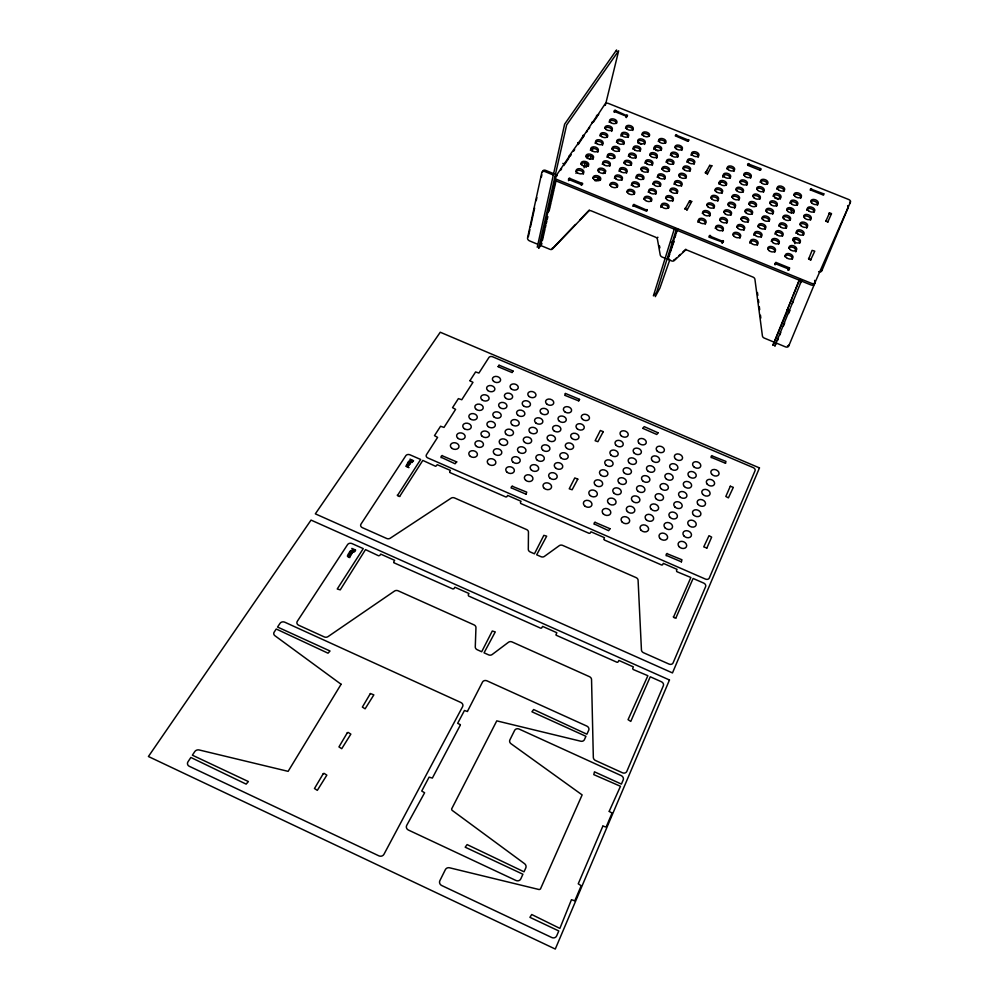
<?xml version="1.0" encoding="UTF-8"?>
<svg xmlns="http://www.w3.org/2000/svg" width="999" height="999" viewBox="0 0 999 999"><rect width="100%" height="100%" fill="white"/><g stroke="black" fill="none" stroke-linecap="round" stroke-linejoin="round"><path stroke-width="1.5" d="M642.881 428.384L656.768 434.478L658.016 432.854M759.802 169.655L760.739 170.017L760.676 168.681L748.463 163.998M789.16 269.243L775.037 263.549L776.423 262.612L788.973 267.732L788.286 270.317M811.051 189.111L823.301 193.706L823.576 195.167L811.001 190.135C809.415 190.659 810.788 187.475 811.675 189.048M609.165 811.438L612.087 813.061L606.143 827.06L602.884 826.073M602.847 826.148L578.246 883.803L581.218 885.738L574.787 900.836L571.465 899.687L559.877 928.396L531.718 914.522L529.92 917.332L558.791 930.956L556.705 935.826A3.871 3.609 39.8 0 1 551.785 937.524L441.695 885.514A3.796 3.596 15.7 0 1 439.872 880.668L445.367 869.642A3.771 3.546 16.2 0 1 449.587 867.794L539.173 889.56L540.434 889.035L582.13 794.904L511.063 743.768A3.521 3.097 18.5 0 1 509.89 739.897L514.622 730.381A3.509 3.059 18.6 0 1 519.168 729.083L621.178 775.586A3.559 3.097 28.6 0 1 623.201 779.919L621.415 784.09L594.467 771.827L593.793 774.625L620.479 786.288L609.278 811.151M625.986 116.096C626.598 117.582 628.608 114.723 626.685 115.022M658.029 432.792L644.218 426.623L642.956 428.134M563.998 164.36L564.323 163.561M578.321 143.332L578.633 142.557M670.829 242.407L670.853 241.658M774.899 342.482L764.31 338.099A2.747 2.023 23.6 0 1 762.424 335.976L754.919 279.308A2.81 2.148 24.9 0 0 752.971 277.085L687.699 250.362A2.797 2.123 28.4 0 0 684.914 250.637L674.225 260.589A2.772 2.085 28.9 0 1 671.478 260.864L667.794 259.353L676.935 230.07M673.813 241.234L673.538 241.92M592.17 123.002L592.482 122.228M596.89 116.945L595.429 119.143M689.547 200.949L691.945 201.473L691.383 201.873M584.078 167.844L584.914 162.812M586.076 167.308L586.713 163.536M587.574 158.466L587.999 155.906M646.403 209.628C648.351 209.016 646.615 212.35 645.841 210.901L633.728 205.969C631.967 206.581 633.703 203.172 634.59 204.807L646.865 210.202M775.898 264.198L775.649 263.599L775.049 264.86M688.486 140.135L676.236 135.165M528.346 236.751L529.895 229.658M530.519 226.798L533.029 215.285M533.354 213.823L534.627 207.992M536.226 200.637L536.875 197.665M541.321 177.322L541.87 174.825M542.42 172.315L542.594 171.478A2.797 2.11 36.3 0 1 545.604 170.367L554.145 173.851M616.645 51.224L616.558 49.987L564.635 124.138L537.237 247.265M722.589 240.659C724.5 240.122 722.864 243.494 722.09 241.983L709.265 237.238M555.519 180.757L548.289 211.975L548.938 210.964M542.469 240.247L543.094 237.5M543.406 236.126L544.03 233.366M544.355 231.98L544.979 229.208M545.304 227.822L545.929 225.037M546.253 223.639L546.89 220.829M547.215 219.43L547.852 216.608M550.012 207.205L549.288 210.227M550.337 205.769L550.986 202.909M551.323 201.473L551.972 198.589M552.31 197.14L552.971 194.243M553.296 192.795L553.958 189.872M554.295 188.411L554.957 185.477M555.294 184.016L555.968 181.069M563.936 165.035L563.923 165.522M760.813 169.081L760.389 168.531M569.068 157.38L569.418 156.081L564.41 163.624M568.593 180.357L569.205 179.67L581.181 184.553C581.942 185.951 583.766 182.705 581.805 183.304M569.343 179.296L569.979 178.496L581.955 183.379L582.167 184.291M578.109 144.543L577.847 142.657M582.717 137.188L592.345 122.602L591.708 122.34M556.093 176.885L554.982 178.521A2.797 1.786 13.5 0 0 556.493 181.094L810.826 284.89A2.885 1.848 21 0 0 814.247 284.278L850.499 201.998A2.71 1.648 20.6 0 0 848.651 199.488L608.453 103.459A2.647 1.586 14.4 0 0 605.107 103.859L596.403 117.083M581.43 185.364L581.018 184.49M590.184 159.241L590.859 156.468M592.232 150.911L592.919 148.127M605.431 104.995L618.656 50.774L566.645 124.95L538.673 248.314L540.746 245.529L547.964 211.526M614.173 112.175L614.747 111.588L626.136 116.146L626.248 117.345L626.91 116.396M614.797 111.438L615.446 110.539L627.072 115.784M352.972 550.986L353.708 549.737L354.945 550.287L353.321 551.585M626.311 117.595L626.723 115.984M633.166 206.331L633.853 206.019M350.499 555.232L349.463 556.118A1.324 1.061 5.1 0 0 350.874 554.982L349.575 554.57A8.067 6.518 5.4 0 0 349.101 554.957A3.934 3.159 5 0 1 348.763 555.219C349.363 551.161 345.666 557.679 349.837 554.969M687.811 141.321L676.048 136.126C674.412 136.651 675.973 133.604 676.835 135.09M709.702 165.397L705.406 173.164M669.105 256.144L669.73 254.146M670.354 252.135L673.813 241.958M675.062 237.063L675.699 235.015M676.335 232.954L677.622 228.833M684.989 209.278L689.522 200.936M686.875 210.277L691.333 202.273M689.685 202.56L690.184 200.974M583.316 136.189L583.541 135.34L578.721 142.62M707.217 174.463L711.613 165.996M709.889 236.114L722.976 241.446M707.442 173.526L705.244 172.477L705.794 172.103M747.764 165.31L760.202 170.292M722.702 241.783L722.152 243.356L722.764 242.045M669.78 259.877L659.864 288.199L655.294 296.641L676.298 229.495M411.113 461.426L411.75 460.377L412.924 460.901L411.463 462.062M583.516 135.714L582.779 135.439M597.202 115.634L597.002 116.096M789.185 311.064C789.909 309.378 789.747 312.15 788.673 310.389M808.666 259.041L812.087 250.362L814.759 251.174L810.501 260.252M831.318 214.098L827.671 222.24M775.274 264.26C777.447 263.286 775.399 260.339 775.274 264.398M792.532 297.053L787.237 310.177L787.549 309.465M793.094 295.667L799.312 280.244M801.348 281.081L774.812 346.166L776.235 343.057M777.347 340.447L778.408 337.837M792.332 303.496L793.443 300.749M825.811 221.266L829.395 213.287M800.349 283.029L801.61 280.057M779.632 335.239L780.743 332.555M783.528 325.786L784.652 323.077M788.598 313.511L789.722 310.764M578.296 144.356L578.896 143.431M829.008 214.273C827.659 211.551 832.916 213.736 831.268 214.223M778.383 338.236L777.509 340.222M799.587 279.233L772.876 345.367L787.724 310.165M674.537 228.209L653.408 295.854L653.858 295.279M408.017 462.787L409.315 462.525L408.379 463.961M810.476 190.31L811.126 190.197M654.632 293.881L655.019 293.182M667.794 259.353L668.943 258.316M673.438 241.958L672.827 243.182L673.513 242.045M706.718 171.154L707.192 170.305M579.532 399.475L578.771 400.761M352.984 549.999L351.873 548.414L355.619 550.087C355.132 552.41 352.247 552.909 352.572 550.699A2.198 1.761 5.3 0 1 351.523 550.948L350.174 551.011L352.048 550.449A1.511 1.211 5.3 0 0 352.422 550.399M411.076 460.614L409.99 459.165L413.549 460.714L412 462.512L410.714 461.238A2.073 1.586 8.8 0 1 409.74 461.451L408.466 461.488L410.214 461.001M349.987 553.758C352.385 551.123 349.088 551.835 349.575 553.558M513.024 371.153L512.212 372.365M541.533 244.343L541.995 243.644M578.721 400.911L564.735 395.279L565.334 393.581M498.139 366.558L498.988 365.334M568.518 180.669L569.305 179.495M565.372 393.419L579.57 399.325M556.53 176.299L557.317 175.15M560.514 170.392L561.613 168.769M564.61 164.41L566.945 160.989M567.519 160.14L568.681 158.441M570.054 156.381L571.216 154.67M573.526 151.274L574.675 149.588M579.457 142.607L580.019 141.783M580.581 140.946L581.705 139.298M582.267 138.474L582.829 137.662M583.029 137.313L584.165 135.664M586.401 132.368L587.512 130.719M588.636 129.083L589.747 127.46M593.256 122.34L593.806 121.541M594.343 120.742L594.892 119.942M597.727 115.734L598.726 114.261M578.496 142.919L568.943 156.331M592.557 122.315L596.915 115.921M512.125 372.59L498.114 366.72M499.025 365.159L513.074 370.991M599.363 177.273L597.627 179.121A2.547 1.961 34.3 0 1 595.854 179.633M599.537 177.397L596.94 180.182A2.547 1.961 34.3 0 1 594.817 180.619M603.034 173.689L605.656 170.891M575.486 224.488L553.159 247.839A2.685 1.961 33.7 0 1 552.947 248.027M580.057 219.693L589.335 210.002M460.264 725.224L432.367 778.084L429.095 777.147L421.74 791.033L424.612 792.769L406.693 825.411A3.721 3.447 8.1 0 0 408.416 830.044L515.934 880.469A3.759 3.496 28 0 0 520.804 878.883L522.914 874.237L465.184 847.202L467.12 844.592L524.025 871.802L525.774 867.981A3.746 3.459 27.4 0 0 524.512 863.66L451.998 810.239L451.61 808.99L496.765 720.866L580.669 741.196A3.496 3.022 23.8 0 0 584.415 739.647L585.938 736.313L531.93 711.788L533.641 709.54L586.9 734.203L588.723 730.219A3.484 2.997 23.6 0 0 586.8 726.073L487.012 680.856A3.434 2.947 14.6 0 0 482.505 682.067L467.632 711.026M719.53 182.929L720.841 181.681M718.93 184.028L721.553 181.518M676.223 258.129L674.899 259.365A2.76 2.085 28.9 0 1 673.676 259.89M678.883 255.657L680.219 254.408M682.904 251.923L685.589 249.413A2.785 2.123 28.4 0 1 685.838 249.226M467.507 711.538L464.46 710.489L457.654 723.326L460.402 724.675M789.06 269.393L788.411 269.118L788.286 270.254L789.285 269.693M672.827 243.269L672.802 242.457M632.679 668.581L633.329 666.87L618.905 660.439L618.044 662.05M633.116 669.467L647.876 675.711L628.059 719.667L630.781 721.403L650.249 676.773L661.388 681.743A3.384 2.797 26 0 1 663.373 685.689L626.823 771.403A3.546 3.072 28.3 0 1 622.389 772.751L595.529 760.514A3.534 3.059 25.9 0 1 593.331 757.442L591.545 679.545A3.397 2.847 21.8 0 0 589.447 676.673L512.125 641.97A3.359 2.822 15.7 0 0 508.491 642.257L492.17 654.52A3.384 2.86 14.4 0 1 488.499 654.82L484.053 652.822L495.267 631.917L492.282 631.018L481.693 651.748L477.26 649.75A3.384 2.847 13.5 0 1 475.274 646.915L475.949 627.647A3.347 2.797 12.8 0 0 474.001 624.862L398.176 590.821A3.347 2.76 7.7 0 0 394.505 591.071L328.059 636.6A3.472 2.91 2.5 0 1 324.213 636.887L298.689 625.249A3.472 2.885 1.1 0 1 297.29 621.328L347.577 544.592A3.297 2.647 5.3 0 1 352.01 543.593L363.249 548.613L337.237 588.998L340.247 589.86L365.509 549.612L378.683 555.831M556.143 634.402L556.818 632.717L542.619 626.385L541.695 627.959M676.448 570.879L677.022 569.355L663.299 563.361L662.574 564.822M676.872 571.678L690.871 577.484L673.875 616.321C671.428 616.833 677.297 619.58 676.173 617.332L693.106 578.458L703.671 583.066A3.197 2.498 24.2 0 1 705.619 586.638L673.101 662.886A3.334 2.722 25.5 0 1 668.968 664.048L643.568 652.747A3.322 2.722 23.8 0 1 641.445 649.962L638.086 580.194A3.197 2.535 21.2 0 0 636.038 577.584L562.724 545.417A3.172 2.51 16.9 0 0 559.328 545.629L544.33 556.443A3.197 2.547 16 0 1 540.896 556.655L536.675 554.795L546.678 536.163L543.843 535.339L534.44 553.808L530.232 551.96A3.197 2.547 15.4 0 1 528.309 549.388L528.459 532.08A3.159 2.498 14.8 0 0 526.56 529.545L454.582 497.964A3.147 2.46 10.9 0 0 451.148 498.151L390.197 538.249A3.259 2.597 7.4 0 1 386.613 538.449L362.4 527.684A3.259 2.585 6.2 0 1 360.976 524.138L405.856 455.656A3.109 2.373 8.8 0 1 409.99 454.82L420.666 459.478L397.952 494.742C395.379 495.104 400.924 497.839 400.137 495.704L422.814 460.414L435.339 466.183M468.156 595.117L468.956 593.506L454.882 587.225L453.933 588.773M468.531 595.966L540.734 628.209M603.846 539.173L604.445 537.662L590.971 531.793L590.134 533.191M604.245 539.947L661.688 565.034M393.718 561.888L394.617 560.327L380.731 554.12L379.67 555.606M520.342 502.709L521.041 501.261L507.667 495.429L506.818 496.803M520.704 503.471L589.248 533.404M449.625 471.828L450.387 470.417L437.212 464.672L436.263 465.996M449.962 472.564L505.906 497.002M788.124 269.181C788.236 270.816 791.033 267.357 788.735 267.62M776.036 263.973L774.887 263.811M808.94 258.354C806.942 258.654 812.087 260.764 810.963 259.178M709.952 237.038C707.991 237.662 709.69 234.116 710.626 235.789M826.098 220.492C824.312 220.841 829.058 222.789 828.071 221.291M823.151 193.644L824.063 193.818L823.538 194.206M685.376 208.192C683.266 208.316 688.323 210.577 687.362 209.003M748.426 165.097C746.603 165.634 748.151 162.462 749.025 163.986M711.525 166.134L712.062 165.759L709.602 165.359M569.33 179.733C567.295 180.295 569.293 176.948 570.117 178.546M688.049 139.585L688.973 139.96L688.249 141.121L687.399 140.672M614.872 111.638C613.024 112.038 614.785 109.128 615.571 110.589M407.192 465.734C405.569 464.298 407.879 463.374 407.267 465.272A3.696 2.835 8.6 0 0 407.567 465.022A7.592 5.844 9 0 1 407.954 464.722L409.303 465.034L408.279 465.771M347.327 555.956C351.261 556.605 350.412 558.878 347.59 556.505M405.969 465.921L408.966 467.619L406.206 466.408M393.731 562.687L452.959 589.01M596.478 115.347L597.102 115.609M637.712 142.82L641.508 144.343M655.456 149.95L658.004 150.974M774.575 197.852L778.471 199.413M562.862 163.399L564.173 163.936L555.357 176.885A2.81 1.786 13.5 0 0 556.868 179.47L811.463 283.341A2.885 1.848 21 0 0 814.884 282.729M553.346 175.012L544.805 171.528A2.81 2.11 36.2 0 0 541.795 172.627L527.559 237.912A2.685 1.948 34.6 0 0 529.557 240.884L537.162 244.043M665.846 258.554L662.162 257.043A2.772 2.085 29.4 0 1 660.202 254.832L657.442 239.385A2.785 2.11 30.1 0 0 655.456 237.15L591.246 210.864A2.772 2.085 33.4 0 0 588.573 211.189L552.397 249.013A2.685 1.961 33.7 0 1 549.85 249.288L539.697 245.092M775.649 342.807L785.414 346.84A2.747 2.023 22.6 0 0 788.735 346.029L815.072 282.58A2.872 2.21 21.8 0 0 814.572 280.382M556.031 635.164L617.095 662.312M659.515 245.929L659.864 247.852M757.442 292.52L757.816 295.379M758.391 299.675L758.765 302.522M759.327 306.78L759.702 309.603M760.451 315.234L760.813 318.044M790.971 208.591L791.445 212.874M794.242 238.137L794.854 243.669M795.304 247.814L795.753 251.91M349.5 553.596A1.548 1.249 5.2 0 1 350.287 551.66A1.548 1.249 5.2 0 1 352.247 553.046A1.548 1.249 5.2 0 1 350.012 553.958M407.917 463.811A1.449 1.111 8.8 0 1 408.603 462.075A1.449 1.111 8.8 0 1 410.477 463.349A1.449 1.111 8.8 0 1 408.404 464.148M822.339 269.63A2.61 2.023 21.6 0 1 820.604 270.754M847.614 205.644A2.71 2.185 20.6 0 1 848.051 207.804L821.827 270.791A2.61 2.023 21.6 0 1 818.643 271.678M847.676 208.129A2.71 2.185 20.6 0 1 847.539 208.953M814.622 283.042A2.872 2.21 21.9 0 1 814.497 283.866M789.297 344.73A2.747 2.023 22.6 0 1 787.499 345.829M657.729 237.188A2.785 2.11 30.1 0 1 657.916 237.512M552.385 248.289A2.685 1.961 33.7 0 1 552.047 248.351M604.72 105.469A2.647 1.586 14.4 0 1 604.919 105.232M849.6 202.185A2.71 1.648 20.6 0 1 849.862 203.534M580.869 164.173A3.921 2.46 14.1 0 1 585.352 163.174A3.921 2.46 14.1 0 1 588.361 166.358M585.876 156.668A3.896 2.435 14.2 0 1 590.559 156.006A3.896 2.435 14.2 0 1 593.131 159.278M722.889 177.285A3.846 2.373 17.7 0 1 722.801 177.035M722.752 176.336A3.846 2.373 17.7 0 1 726.835 174.925A3.846 2.373 17.7 0 1 730.194 178.222M726.785 168.893A3.834 2.348 17.7 0 1 731.28 167.844A3.834 2.348 17.7 0 1 734.015 171.378M611.925 130.832A3.809 2.323 14.6 0 1 611.563 131.418M604.832 128.297A3.809 2.323 14.6 0 1 609.028 127.56A3.809 2.323 14.6 0 1 612 130.37M599.899 135.901A3.834 2.36 14.5 0 1 603.846 134.39A3.834 2.36 14.5 0 1 607.392 137.35M595.179 143.456A3.859 2.385 14.4 0 1 599.525 141.508A3.859 2.385 14.4 0 1 602.409 145.305M597.914 152.048A3.871 2.41 14.3 0 1 597.814 152.26M590.384 150.35A3.871 2.41 14.3 0 1 594.043 148.489A3.871 2.41 14.3 0 1 597.976 151.311M718.768 183.454A3.871 2.398 17.7 0 1 722.826 182.218A3.871 2.398 17.7 0 1 726.236 185.339M714.784 190.647A3.896 2.423 17.6 0 1 719.467 189.822A3.896 2.423 17.6 0 1 722.052 193.394M697.901 222.302A3.984 2.547 17.5 0 1 702.322 220.067A3.984 2.547 17.5 0 1 705.157 224.375M743.731 174.975A3.834 2.348 18.1 0 1 748.551 174.775A3.834 2.348 18.1 0 1 750.536 178.247M717.856 201.111A3.921 2.46 17.6 0 1 717.694 201.311M710.776 197.927A3.921 2.46 17.6 0 1 715.047 197.178A3.921 2.46 17.6 0 1 718.119 200.25M702.272 213.374A3.959 2.51 17.6 0 1 706.368 212.275A3.959 2.51 17.6 0 1 709.814 215.272M709.802 215.747A3.959 2.51 17.6 0 1 709.665 216.184M739.685 182.442A3.859 2.373 18.1 0 1 744.355 181.893A3.859 2.373 18.1 0 1 746.79 185.352M735.751 189.798A3.884 2.41 18.1 0 1 740.109 189.123A3.884 2.41 18.1 0 1 743.006 192.32M788.661 248.164A4.008 2.547 20 0 1 793.418 247.527A4.008 2.547 20 0 1 796.041 251.236M784.69 256.631A4.033 2.572 20.1 0 1 789.31 255.394A4.033 2.572 20.1 0 1 792.294 259.278M686.862 162.263A3.834 2.36 16.7 0 1 691.221 160.589A3.834 2.36 16.7 0 1 694.093 164.36M678.771 175.687A3.884 2.41 16.6 0 1 683.154 175.175A3.884 2.41 16.6 0 1 685.926 178.234M669.829 190.921A3.921 2.473 16.6 0 1 674.362 189.935A3.921 2.473 16.6 0 1 677.272 193.356M672.814 201.161A3.946 2.498 16.5 0 1 672.689 201.373M665.521 198.264A3.946 2.498 16.5 0 1 669.78 197.415A3.946 2.498 16.5 0 1 672.951 200.424M674.075 184.44A3.909 2.448 16.6 0 1 678.309 182.367A3.909 2.448 16.6 0 1 681.405 186.301M682.779 168.781A3.859 2.385 16.7 0 1 687.412 167.907A3.859 2.385 16.7 0 1 690.022 171.391M691.071 155.369A3.821 2.335 16.8 0 1 695.341 153.459A3.821 2.335 16.8 0 1 698.089 157.38M660.876 207.417A3.971 2.535 16.5 0 1 660.801 207.13M660.839 206.356A3.971 2.535 16.5 0 1 665.159 204.995A3.971 2.535 16.5 0 1 668.518 208.341M674.824 147.627A3.809 2.323 16.3 0 1 679.457 147.065A3.809 2.323 16.3 0 1 681.867 150.399M769.792 202.997A3.896 2.423 19 0 1 774.475 202.959A3.896 2.423 19 0 1 776.635 206.331M776.71 189.161A3.846 2.36 19 0 1 780.843 187.762A3.846 2.36 19 0 1 784.09 191.246M771.191 241.346A3.996 2.535 19.5 0 1 775.911 240.422A3.996 2.535 19.5 0 1 778.671 244.181M749.787 243.169A4.008 2.56 19.1 0 1 754.158 241.134A4.008 2.56 19.1 0 1 757.292 245.304M793.668 195.255A3.859 2.36 19.5 0 1 798.426 194.768A3.859 2.36 19.5 0 1 800.686 198.376M803.671 216.646A3.909 2.423 19.9 0 1 808.503 216.683A3.909 2.423 19.9 0 1 810.476 220.205M806.717 210.327A3.896 2.398 19.9 0 1 810.676 208.604A3.896 2.398 19.9 0 1 814.173 212.2M806.767 228.084A3.934 2.46 20 0 1 806.58 228.272M799.749 224.675A3.934 2.46 20 0 1 804.07 223.951A3.934 2.46 20 0 1 807.105 227.235M795.878 233.304A3.959 2.485 20 0 1 799.924 231.518A3.959 2.485 20 0 1 803.458 235.215M778.708 226.136A3.946 2.473 19.5 0 1 782.954 224.638A3.946 2.473 19.5 0 1 786.288 228.272M767.756 248.689A4.021 2.572 19.6 0 1 772.602 248.601A4.021 2.572 19.6 0 1 774.824 252.173M732.829 234.753A4.008 2.56 18.5 0 1 737.874 234.49A4.008 2.56 18.5 0 1 739.909 238.237M773.039 196.328A3.871 2.385 19 0 1 777.859 195.354A3.871 2.385 19 0 1 780.107 199.251M740.783 219.343A3.959 2.498 18.6 0 1 745.554 218.744A3.959 2.498 18.6 0 1 748.051 222.352M736.75 227.11A3.984 2.522 18.6 0 1 741.733 226.561A3.984 2.522 18.6 0 1 743.955 230.357M761.713 218.769A3.946 2.473 19 0 1 766.196 217.832A3.946 2.473 19 0 1 769.155 221.341M757.741 226.723A3.959 2.498 19 0 1 762.349 225.549A3.959 2.498 19 0 1 765.234 229.308M753.77 235.252A3.984 2.535 19 0 1 758.104 233.242A3.984 2.535 19 0 1 761.226 237.362M772.776 214.111A3.921 2.448 19 0 1 772.627 214.31M765.659 210.926A3.921 2.448 19 0 1 769.854 210.152A3.921 2.448 19 0 1 773.001 213.249M653.895 149.475A3.821 2.348 15.8 0 1 653.821 149.213M653.858 148.489A3.821 2.348 15.8 0 1 658.041 147.278A3.821 2.348 15.8 0 1 661.251 150.412M640.871 169.493A3.896 2.435 15.7 0 1 645.491 169.056A3.896 2.435 15.7 0 1 647.976 172.29M666.058 162.3A3.846 2.385 16.2 0 1 670.242 161.051A3.846 2.385 16.2 0 1 673.501 164.223M661.788 169.331A3.871 2.41 16.2 0 1 665.908 168.269A3.871 2.41 16.2 0 1 669.193 171.241M616.42 142.308A3.834 2.36 14.9 0 1 620.841 141.134A3.834 2.36 14.9 0 1 623.776 144.455M597.964 170.604A3.921 2.473 14.6 0 1 602.684 170.167A3.921 2.473 14.6 0 1 605.119 173.426M620.991 136.251A3.809 2.335 15 0 1 624.625 133.966A3.809 2.335 15 0 1 628.309 137.412M625.511 128.334A3.796 2.31 15 0 1 629.882 127.21A3.796 2.31 15 0 1 632.792 130.457M756.755 188.799A3.871 2.385 18.6 0 1 761.588 188.848A3.871 2.385 18.6 0 1 763.436 192.295M760.052 182.243A3.846 2.36 18.6 0 1 764.173 181.069A3.846 2.36 18.6 0 1 767.419 184.328M592.969 178.222A3.946 2.498 14.5 0 1 597.327 177.397A3.946 2.498 14.5 0 1 600.399 180.382M609.153 122.253A3.784 2.298 14.6 0 1 612.874 120.517A3.784 2.298 14.6 0 1 616.57 123.464M782.679 217.794A3.934 2.448 19.5 0 1 787.025 217.07A3.934 2.448 19.5 0 1 790.022 220.342M789.834 203.309A3.884 2.398 19.5 0 1 793.818 201.835A3.884 2.398 19.5 0 1 797.314 205.195M792.719 239.847A3.984 2.51 20 0 1 797.489 239.772A3.984 2.51 20 0 1 799.737 243.281M786.7 209.815A3.909 2.423 19.5 0 1 791.545 209.852A3.909 2.423 19.5 0 1 793.481 213.361M774.912 234.153A3.971 2.51 19.5 0 1 779.195 232.392A3.971 2.51 19.5 0 1 782.467 236.288M810.763 201.611A3.871 2.373 19.9 0 1 815.696 201.748A3.871 2.373 19.9 0 1 817.357 205.319M731.768 197.253A3.909 2.435 18.1 0 1 736.5 196.691A3.909 2.435 18.1 0 1 738.948 200.212M734.69 208.179A3.921 2.46 18.1 0 1 734.502 208.366M727.747 204.783A3.921 2.46 18.1 0 1 732.167 204.083A3.921 2.46 18.1 0 1 735.089 207.33M723.825 212.213A3.946 2.498 18.1 0 1 728.471 211.825A3.946 2.498 18.1 0 1 731.006 215.197M722.789 230.757A3.996 2.547 18 0 1 722.589 231.194M715.172 228.371A3.996 2.547 18 0 1 719.355 227.023A3.996 2.547 18 0 1 722.864 230.294M719.705 219.917A3.971 2.522 18.1 0 1 724.725 219.68A3.971 2.522 18.1 0 1 726.723 223.364M748.688 204.083A3.909 2.435 18.6 0 1 752.896 203.321A3.909 2.435 18.6 0 1 756.018 206.393M752.734 196.378A3.884 2.41 18.6 0 1 757.267 196.016A3.884 2.41 18.6 0 1 759.814 199.313M744.755 211.663A3.934 2.473 18.6 0 1 749.163 210.951A3.934 2.473 18.6 0 1 752.11 214.223M635.913 178.222A3.909 2.46 15.6 0 1 639.685 176.049A3.909 2.46 15.6 0 1 643.531 179.42M626.91 192.033A3.959 2.522 15.5 0 1 631.231 191.184A3.959 2.522 15.5 0 1 634.365 194.193M637.762 141.284A3.821 2.348 15.4 0 1 642.632 141.034A3.821 2.348 15.4 0 1 644.53 144.43M628.321 156.331A3.859 2.398 15.3 0 1 632.642 154.857A3.859 2.398 15.3 0 1 635.789 158.267M632.866 149.176A3.846 2.373 15.3 0 1 637.325 147.777A3.846 2.373 15.3 0 1 640.197 151.324M609.914 185.115A3.959 2.51 15 0 1 614.26 184.278A3.959 2.51 15 0 1 617.357 187.275M611.888 149.188A3.859 2.385 14.8 0 1 616.246 148.227A3.859 2.385 14.8 0 1 619.243 151.336M656.842 157.767A3.846 2.373 15.8 0 1 656.505 158.366M649.812 155.02A3.846 2.373 15.8 0 1 654.008 154.47A3.846 2.373 15.8 0 1 656.917 157.293M644.942 163.299A3.871 2.398 15.7 0 1 649.425 161.601A3.871 2.398 15.7 0 1 652.235 165.409M655.881 194.018A3.946 2.498 16 0 1 655.794 194.256M648.239 192.308A3.946 2.498 16 0 1 651.835 190.322A3.946 2.498 16 0 1 655.918 193.257M658.216 141.458A3.809 2.323 15.9 0 1 662.362 140.247A3.809 2.323 15.9 0 1 665.559 143.357M631.281 185.427A3.934 2.485 15.5 0 1 634.902 183.454A3.934 2.485 15.5 0 1 638.96 186.376M706.768 205.307A3.946 2.485 17.6 0 1 711.425 204.92A3.946 2.485 17.6 0 1 713.923 208.279M641.845 134.89A3.796 2.31 15.5 0 1 645.629 133.604A3.796 2.31 15.5 0 1 649.175 136.301M619.08 171.403A3.909 2.448 15.1 0 1 623.451 169.368A3.909 2.448 15.1 0 1 626.423 173.277M623.875 163.112A3.884 2.423 15.2 0 1 628.259 162.125A3.884 2.423 15.2 0 1 631.306 165.285M614.385 178.309A3.934 2.485 15.1 0 1 618.806 176.761A3.934 2.485 15.1 0 1 621.99 180.27M607.042 157.33A3.884 2.423 14.8 0 1 610.651 155.195A3.884 2.423 14.8 0 1 614.635 158.292M609.865 166.059A3.909 2.448 14.7 0 1 609.765 166.271M602.285 164.348A3.909 2.448 14.7 0 1 605.943 162.45A3.909 2.448 14.7 0 1 609.927 165.31M670.317 155.357A3.834 2.36 16.3 0 1 674.525 153.896A3.834 2.36 16.3 0 1 677.722 157.28M657.217 177.372A3.896 2.435 16.1 0 1 661.525 175.587A3.896 2.435 16.1 0 1 664.685 179.296M643.831 199.176A3.971 2.522 16 0 1 648.276 198.102A3.971 2.522 16 0 1 651.41 201.386M652.822 184.303A3.921 2.46 16.1 0 1 657.105 182.992A3.921 2.46 16.1 0 1 660.401 186.264M575.936 171.566A3.946 2.498 14 0 1 580.831 170.667A3.946 2.498 14 0 1 583.304 174.226M576.036 173.351A3.946 2.498 14 0 1 575.899 173.077M730.306 486.238L725.823 496.453L728.396 497.864L733.328 487.362L730.306 486.213M725.524 463.274L711.987 457.642C710.014 458.541 711.513 454.12 712.674 456.131L725.948 461.426L725.511 463.249M370.354 693.593L362.375 707.092L365.11 708.815L373.851 694.879L370.367 693.518M456.705 461.888L455.082 463.773L441.908 457.629C439.672 458.653 441.845 453.958 442.907 456.043L456.705 461.913M706.892 547.989L711.638 537.137L709.015 535.676L703.746 546.89L706.88 548.076M347.29 732.804L338.948 746.915L341.745 748.688L350.849 734.128L348.127 732.392L347.29 732.804M526.098 494.13L526.723 492.145L513.049 486.6C512.537 484.415 509.565 488.798 512.112 488.224L526.086 494.205M610.014 528.696L608.641 530.681L595.017 524.338C592.869 525.399 594.68 520.491 595.866 522.677L610.014 528.721M341.096 684.265L288.124 771.353L199.213 749.974A3.809 3.297 -10.8 0 0 194.743 751.635L192.382 755.194L248.389 781.555L246.154 784.128L190.871 757.467L187.999 761.775A3.846 3.322 -11.9 0 0 189.31 766.295L378.883 855.843A3.784 3.546 2.5 0 0 383.966 854.282L462.612 706.643A3.484 3.034 12.8 0 0 460.901 702.509L284.752 622.19A3.496 2.897 -0.1 0 0 280.02 623.339L277.547 627.047L330.032 651.023L328.009 653.184L276.236 629.008L274.176 632.117A3.509 2.922 -0.7 0 0 274.937 635.739L341.096 684.265M351.885 552.984C351.498 551.411 350.162 554.932 351.873 553.084M603.259 431.668L597.902 441.683L595.129 440.721L600.349 430.494L603.259 431.668M681.418 561.838L667.082 555.744C664.934 556.818 666.633 551.823 667.869 554.033L681.93 559.752L681.418 561.838M323.201 773.788L314.473 788.523L317.32 790.359L326.835 775.137L324.051 773.338L323.214 773.701M577.784 479.145L572.127 489.76L569.23 488.798L574.787 477.934L577.784 479.145M410.127 463.311C409.128 465.297 409.091 461.75 410.127 463.311M469.93 380.731L472.964 382.33L461.775 399.737L458.391 398.613L452.547 407.654L455.594 409.365L443.993 427.41L440.559 426.261L434.49 435.639L437.587 437.387L426.448 454.72A3.097 2.36 9.7 0 0 427.909 457.992L705.394 579.058A3.172 2.473 24.1 0 0 709.278 578.059L755.044 470.729A2.972 2.16 22.9 0 0 753.159 467.582L492.694 356.805A2.897 2.085 12.1 0 0 488.923 357.492L478.921 373.052L475.599 371.94L469.955 380.669M669.467 679.994L555.282 949.05L148.414 756.505L311.039 520.092L669.467 679.994M759.465 467.919L672.477 672.926L315.334 513.848L440.259 332.23L759.465 467.919M458.166 438.474A4.321 3.259 11.1 0 0 465.122 437.062A4.321 3.259 11.1 0 0 459.415 432.967A4.321 3.259 11.1 0 0 458.166 438.474M464.323 428.683A4.283 3.209 11.3 0 0 471.216 427.31A4.283 3.209 11.3 0 0 465.534 423.251A4.283 3.209 11.3 0 0 464.323 428.683M616.021 445.267A4.221 3.134 17.7 0 0 623.039 445.129A4.221 3.134 17.7 0 0 618.294 440.334A4.221 3.134 17.7 0 0 616.021 445.267M621.066 435.651A4.196 3.084 17.8 0 0 628.034 435.514A4.196 3.084 17.8 0 0 623.314 430.769A4.196 3.084 17.8 0 0 621.066 435.651M487.837 390.534A4.183 3.059 12.2 0 0 494.755 389.797A4.183 3.059 12.2 0 0 489.66 385.539A4.183 3.059 12.2 0 0 487.837 390.534M482.305 400.075A4.208 3.097 12 0 0 489.048 398.776A4.208 3.097 12 0 0 483.441 394.83A4.208 3.097 12 0 0 482.305 400.075M476.386 409.49A4.233 3.134 11.8 0 0 483.179 408.166A4.233 3.134 11.8 0 0 477.547 404.183A4.233 3.134 11.8 0 0 476.386 409.49M470.392 419.031A4.258 3.172 11.6 0 0 477.235 417.682A4.258 3.172 11.6 0 0 471.578 413.661A4.258 3.172 11.6 0 0 470.392 419.031M610.926 455.02A4.246 3.172 17.7 0 0 617.994 454.857A4.246 3.172 17.7 0 0 613.224 450.012A4.246 3.172 17.7 0 0 610.926 455.02M606.031 465.134A4.271 3.209 17.6 0 0 612.986 464.435A4.271 3.209 17.6 0 0 607.717 459.84A4.271 3.209 17.6 0 0 606.031 465.134M584.69 505.919A4.383 3.384 17.4 0 0 591.858 505.132A4.383 3.384 17.4 0 0 586.488 500.349A4.383 3.384 17.4 0 0 584.69 505.919M639.135 443.369A4.208 3.097 18.6 0 0 646.091 443.231A4.208 3.097 18.6 0 0 641.333 438.461A4.208 3.097 18.6 0 0 639.135 443.369M600.799 475.137A4.308 3.247 17.6 0 0 607.804 474.413A4.308 3.247 17.6 0 0 602.509 469.78A4.308 3.247 17.6 0 0 600.799 475.137M590.122 495.516A4.358 3.334 17.5 0 0 597.24 494.755A4.358 3.334 17.5 0 0 591.895 490.022A4.358 3.334 17.5 0 0 590.122 495.516M634.203 453.059A4.233 3.134 18.5 0 0 641.208 452.897A4.233 3.134 18.5 0 0 636.425 448.089A4.233 3.134 18.5 0 0 634.203 453.059M629.208 462.862A4.258 3.172 18.5 0 0 636.263 462.699A4.258 3.172 18.5 0 0 631.455 457.829A4.258 3.172 18.5 0 0 629.208 462.862M683.84 535.826A4.408 3.372 22.2 0 0 691.183 536.138A4.408 3.372 22.2 0 0 686.65 530.681A4.408 3.372 22.2 0 0 683.84 535.826M678.97 546.553A4.446 3.422 22.3 0 0 686.363 546.878A4.446 3.422 22.3 0 0 681.817 541.346A4.446 3.422 22.3 0 0 678.97 546.553M577.347 428.871A4.208 3.109 16 0 0 584.178 428.072A4.208 3.109 16 0 0 578.896 423.713A4.208 3.109 16 0 0 577.347 428.871M566.62 448.214A4.258 3.184 15.8 0 0 573.551 447.377A4.258 3.184 15.8 0 0 568.219 442.932A4.258 3.184 15.8 0 0 566.62 448.214M555.619 468.056A4.308 3.272 15.6 0 0 562.649 467.17A4.308 3.272 15.6 0 0 557.267 462.637A4.308 3.272 15.6 0 0 555.619 468.056M550.012 478.171A4.346 3.309 15.5 0 0 557.105 477.26A4.346 3.309 15.5 0 0 551.698 472.677A4.346 3.309 15.5 0 0 550.012 478.171M561.151 458.079A4.283 3.234 15.7 0 0 568.131 457.205A4.283 3.234 15.7 0 0 562.774 452.722A4.283 3.234 15.7 0 0 561.151 458.079M572.015 438.486A4.233 3.147 15.9 0 0 578.896 437.662A4.233 3.147 15.9 0 0 573.588 433.266A4.233 3.147 15.9 0 0 572.015 438.486M582.604 419.38A4.183 3.072 16.1 0 0 589.385 418.593A4.183 3.072 16.1 0 0 584.128 414.285A4.183 3.072 16.1 0 0 582.604 419.38M544.33 488.411A4.371 3.359 15.3 0 0 551.473 487.487A4.371 3.359 15.3 0 0 546.041 482.854A4.371 3.359 15.3 0 0 544.33 488.411M564.697 411.725A4.171 3.059 15.3 0 0 571.49 410.964A4.171 3.059 15.3 0 0 566.271 406.668A4.171 3.059 15.3 0 0 564.697 411.725M665.958 478.646A4.271 3.197 20.2 0 0 672.989 478.459A4.271 3.197 20.2 0 0 668.094 473.538A4.271 3.197 20.2 0 0 665.958 478.646M675.461 458.891A4.221 3.109 20.2 0 0 682.392 458.728A4.221 3.109 20.2 0 0 677.534 453.921A4.221 3.109 20.2 0 0 675.461 458.891M665.134 527.897A4.396 3.372 21.2 0 0 672.364 527.634A4.396 3.372 21.2 0 0 667.332 522.489A4.396 3.372 21.2 0 0 665.134 527.897M641.133 530.294A4.421 3.409 20.3 0 0 648.413 530.032A4.421 3.409 20.3 0 0 643.418 524.862A4.421 3.409 20.3 0 0 641.133 530.294M693.706 466.683A4.233 3.122 21 0 0 700.624 466.521A4.233 3.122 21 0 0 695.729 461.675A4.233 3.122 21 0 0 693.706 466.683M702.672 494.243A4.296 3.209 21.9 0 0 709.814 494.592A4.296 3.209 21.9 0 0 705.356 489.36A4.296 3.209 21.9 0 0 702.672 494.243M707.23 484.165A4.271 3.159 21.8 0 0 714.322 484.527A4.271 3.159 21.8 0 0 709.889 479.345A4.271 3.159 21.8 0 0 707.23 484.165M698.051 504.433A4.333 3.247 22 0 0 705.244 504.782A4.333 3.247 22 0 0 700.761 499.488A4.333 3.247 22 0 0 698.051 504.433M693.381 514.76A4.358 3.284 22 0 0 700.611 515.097A4.358 3.284 22 0 0 696.116 509.752A4.358 3.284 22 0 0 693.381 514.76M674.899 506.968A4.346 3.284 21.1 0 0 682.017 506.743A4.346 3.284 21.1 0 0 677.035 501.698A4.346 3.284 21.1 0 0 674.899 506.968M660.152 538.561A4.433 3.409 21.3 0 0 667.432 538.299A4.433 3.409 21.3 0 0 662.387 533.091A4.433 3.409 21.3 0 0 660.152 538.561M622.165 522.052A4.408 3.397 19.3 0 0 629.47 521.803A4.408 3.397 19.3 0 0 624.512 516.645A4.408 3.397 19.3 0 0 622.165 522.052M670.741 468.706A4.246 3.147 20.2 0 0 677.722 468.531A4.246 3.147 20.2 0 0 672.851 463.673A4.246 3.147 20.2 0 0 670.741 468.706M632.517 501.136A4.346 3.309 19.4 0 0 639.71 500.911A4.346 3.309 19.4 0 0 634.802 495.866A4.346 3.309 19.4 0 0 632.517 501.136M627.372 511.525A4.371 3.359 19.3 0 0 634.627 511.288A4.371 3.359 19.3 0 0 629.695 506.193A4.371 3.359 19.3 0 0 627.372 511.525M656.218 498.901A4.333 3.272 20.2 0 0 663.348 498.688A4.333 3.272 20.2 0 0 658.416 493.668A4.333 3.272 20.2 0 0 656.218 498.901M651.248 509.228A4.358 3.322 20.3 0 0 658.441 509.003A4.358 3.322 20.3 0 0 653.483 503.933A4.358 3.322 20.3 0 0 651.248 509.228M646.228 519.692A4.383 3.359 20.3 0 0 653.458 519.455A4.383 3.359 20.3 0 0 648.476 514.323A4.383 3.359 20.3 0 0 646.228 519.692M661.126 488.711A4.308 3.234 20.2 0 0 668.206 488.511A4.308 3.234 20.2 0 0 663.286 483.541A4.308 3.234 20.2 0 0 661.126 488.711M541.383 413.474A4.196 3.097 14.4 0 0 548.239 412.687A4.196 3.097 14.4 0 0 543.031 408.366A4.196 3.097 14.4 0 0 541.383 413.474M524.55 442.282A4.271 3.209 14 0 0 531.568 441.446A4.271 3.209 14 0 0 526.298 437A4.271 3.209 14 0 0 524.55 442.282M553.896 430.706A4.221 3.134 15.1 0 0 560.801 429.895A4.221 3.134 15.1 0 0 555.531 425.512A4.221 3.134 15.1 0 0 553.896 430.706M548.401 440.372A4.258 3.184 15 0 0 555.344 439.548A4.258 3.184 15 0 0 550.049 435.114A4.258 3.184 15 0 0 548.401 440.372M499.887 407.517A4.208 3.109 12.7 0 0 506.83 406.743A4.208 3.109 12.7 0 0 501.673 402.422A4.208 3.109 12.7 0 0 499.887 407.517M476.486 446.403A4.321 3.272 11.9 0 0 483.416 444.992A4.321 3.272 11.9 0 0 477.672 440.871A4.321 3.272 11.9 0 0 476.486 446.403M505.631 398.151A4.183 3.072 12.9 0 0 512.524 397.402A4.183 3.072 12.9 0 0 507.392 393.119A4.183 3.072 12.9 0 0 505.631 398.151M511.313 388.911A4.158 3.034 13.1 0 0 518.156 388.174A4.158 3.034 13.1 0 0 513.036 383.941A4.158 3.034 13.1 0 0 511.313 388.911M652.447 460.864A4.246 3.147 19.4 0 0 659.44 460.701A4.246 3.147 19.4 0 0 654.607 455.869A4.246 3.147 19.4 0 0 652.447 460.864M657.267 451.123A4.208 3.109 19.4 0 0 664.21 450.961A4.208 3.109 19.4 0 0 659.402 446.178A4.208 3.109 19.4 0 0 657.267 451.123M470.367 456.381A4.346 3.309 11.7 0 0 477.36 454.945A4.346 3.309 11.7 0 0 471.578 450.786A4.346 3.309 11.7 0 0 470.367 456.381M493.618 381.356A4.158 3.022 12.4 0 0 500.474 380.631A4.158 3.022 12.4 0 0 495.404 376.411A4.158 3.022 12.4 0 0 493.618 381.356M679.695 496.703A4.321 3.234 21.1 0 0 686.763 496.491A4.321 3.234 21.1 0 0 681.805 491.508A4.321 3.234 21.1 0 0 679.695 496.703M689.085 476.56A4.258 3.159 21 0 0 696.066 476.386A4.258 3.159 21 0 0 691.146 471.491A4.258 3.159 21 0 0 689.085 476.56M688.636 525.224A4.383 3.334 22.1 0 0 695.928 525.549A4.383 3.334 22.1 0 0 691.408 520.142A4.383 3.334 22.1 0 0 688.636 525.224M684.415 486.575A4.283 3.197 21 0 0 691.445 486.376A4.283 3.197 21 0 0 686.5 481.431A4.283 3.197 21 0 0 684.415 486.575M670.042 517.357A4.371 3.322 21.2 0 0 677.222 517.12A4.371 3.322 21.2 0 0 672.215 512.025A4.371 3.322 21.2 0 0 670.042 517.357M711.738 474.225A4.246 3.122 21.7 0 0 718.781 474.6A4.246 3.122 21.7 0 0 714.36 469.468A4.246 3.122 21.7 0 0 711.738 474.225M624.15 472.802A4.283 3.222 18.5 0 0 631.256 472.614A4.283 3.222 18.5 0 0 626.435 467.707A4.283 3.222 18.5 0 0 624.15 472.802M619.03 482.867A4.308 3.259 18.5 0 0 626.186 482.667A4.308 3.259 18.5 0 0 621.341 477.697A4.308 3.259 18.5 0 0 619.03 482.867M613.836 493.056A4.333 3.297 18.4 0 0 621.053 492.844A4.333 3.297 18.4 0 0 616.183 487.824A4.333 3.297 18.4 0 0 613.836 493.056M603.259 513.836A4.396 3.384 18.4 0 0 610.576 513.598A4.396 3.384 18.4 0 0 605.669 508.466A4.396 3.384 18.4 0 0 603.259 513.836M608.578 503.384A4.371 3.347 18.4 0 0 615.846 503.159A4.371 3.347 18.4 0 0 610.963 498.076A4.371 3.347 18.4 0 0 608.578 503.384M642.607 480.744A4.296 3.222 19.4 0 0 649.7 480.556A4.296 3.222 19.4 0 0 644.83 475.611A4.296 3.222 19.4 0 0 642.607 480.744M647.564 470.741A4.271 3.184 19.4 0 0 654.607 470.566A4.271 3.184 19.4 0 0 649.75 465.671A4.271 3.184 19.4 0 0 647.564 470.741M637.599 490.871A4.321 3.272 19.4 0 0 644.742 490.671A4.321 3.272 19.4 0 0 639.847 485.676A4.321 3.272 19.4 0 0 637.599 490.871M518.806 452.135A4.296 3.247 13.8 0 0 525.874 451.273A4.296 3.247 13.8 0 0 520.566 446.778A4.296 3.247 13.8 0 0 518.806 452.135M507.067 472.227A4.358 3.334 13.5 0 0 514.248 471.316A4.358 3.334 13.5 0 0 508.903 466.733A4.358 3.334 13.5 0 0 507.067 472.227M523.476 405.806A4.183 3.084 13.7 0 0 530.357 405.032A4.183 3.084 13.7 0 0 525.187 400.736A4.183 3.084 13.7 0 0 523.476 405.806M512.125 424.762A4.246 3.159 13.3 0 0 519.105 423.963A4.246 3.159 13.3 0 0 513.886 419.58A4.246 3.159 13.3 0 0 512.125 424.762M517.844 415.222A4.221 3.122 13.5 0 0 524.762 414.435A4.221 3.122 13.5 0 0 519.58 410.102A4.221 3.122 13.5 0 0 517.844 415.222M488.536 464.16A4.358 3.322 12.6 0 0 495.729 463.274A4.358 3.322 12.6 0 0 490.422 458.716A4.358 3.322 12.6 0 0 488.536 464.16M494.068 416.995A4.233 3.147 12.6 0 0 501.073 416.208A4.233 3.147 12.6 0 0 495.891 411.838A4.233 3.147 12.6 0 0 494.068 416.995M535.839 422.952A4.221 3.134 14.3 0 0 542.757 422.152A4.221 3.134 14.3 0 0 537.524 417.794A4.221 3.134 14.3 0 0 535.839 422.952M530.232 432.555A4.246 3.172 14.1 0 0 537.2 431.743A4.246 3.172 14.1 0 0 531.943 427.335A4.246 3.172 14.1 0 0 530.232 432.555M531.468 470.129A4.333 3.309 14.5 0 0 538.573 469.23A4.333 3.309 14.5 0 0 533.204 464.672A4.333 3.309 14.5 0 0 531.468 470.129M546.853 404.096A4.171 3.059 14.6 0 0 553.658 403.346A4.171 3.059 14.6 0 0 548.476 399.063A4.171 3.059 14.6 0 0 546.853 404.096M512.974 462.112A4.333 3.297 13.7 0 0 520.104 461.238A4.333 3.297 13.7 0 0 514.772 456.693A4.333 3.297 13.7 0 0 512.974 462.112M595.491 485.264A4.333 3.297 17.5 0 0 602.559 484.515A4.333 3.297 17.5 0 0 597.24 479.832A4.333 3.297 17.5 0 0 595.491 485.264M529.058 396.491A4.158 3.047 13.8 0 0 535.876 395.754A4.158 3.047 13.8 0 0 530.731 391.496A4.158 3.047 13.8 0 0 529.058 396.491M500.474 444.218A4.296 3.234 13 0 0 507.567 443.369A4.296 3.234 13 0 0 502.297 438.898A4.296 3.234 13 0 0 500.474 444.218M506.343 434.428A4.271 3.197 13.2 0 0 513.374 433.603A4.271 3.197 13.2 0 0 508.129 429.17A4.271 3.197 13.2 0 0 506.343 434.428M494.542 454.12A4.321 3.284 12.8 0 0 501.685 453.259A4.321 3.284 12.8 0 0 496.403 448.738A4.321 3.284 12.8 0 0 494.542 454.12M488.174 426.598A4.271 3.184 12.4 0 0 495.229 425.786A4.271 3.184 12.4 0 0 490.034 421.378A4.271 3.184 12.4 0 0 488.174 426.598M482.217 436.313A4.296 3.222 12.1 0 0 489.323 435.477A4.296 3.222 12.1 0 0 484.09 431.031A4.296 3.222 12.1 0 0 482.217 436.313M559.34 421.166A4.196 3.097 15.2 0 0 566.183 420.367A4.196 3.097 15.2 0 0 560.938 416.034A4.196 3.097 15.2 0 0 559.34 421.166M542.819 450.162A4.283 3.222 14.8 0 0 549.825 449.313A4.283 3.222 14.8 0 0 544.505 444.842A4.283 3.222 14.8 0 0 542.819 450.162M525.674 480.307A4.358 3.347 14.4 0 0 532.829 479.395A4.358 3.347 14.4 0 0 527.447 474.787A4.358 3.347 14.4 0 0 525.674 480.307M537.175 460.089A4.308 3.259 14.7 0 0 544.23 459.215A4.308 3.259 14.7 0 0 538.898 454.695A4.308 3.259 14.7 0 0 537.175 460.089M451.935 448.376A4.346 3.297 10.9 0 0 458.953 446.953A4.346 3.297 10.9 0 0 453.209 442.807A4.346 3.297 10.9 0 0 451.935 448.376M582.33 165.347A3.921 2.46 14.1 0 0 588.686 164.985A3.921 2.46 14.1 0 0 583.753 161.314A3.921 2.46 14.1 0 0 582.33 165.347M587.212 158.017A3.909 2.435 14.2 0 0 593.531 157.667A3.909 2.435 14.2 0 0 588.611 154.033A3.909 2.435 14.2 0 0 587.212 158.017M724.325 176.898A3.859 2.373 17.7 0 0 730.606 177.06A3.859 2.373 17.7 0 0 726.086 173.164A3.859 2.373 17.7 0 0 724.325 176.898M728.308 169.643A3.834 2.348 17.7 0 0 734.552 169.805A3.834 2.348 17.7 0 0 730.044 165.946A3.834 2.348 17.7 0 0 728.308 169.643M606.193 129.533A3.809 2.323 14.6 0 0 612.337 129.221A3.809 2.323 14.6 0 0 607.504 125.724A3.809 2.323 14.6 0 0 606.193 129.533M601.523 136.538A3.834 2.36 14.5 0 0 607.717 136.214A3.834 2.36 14.5 0 0 602.859 132.68A3.834 2.36 14.5 0 0 601.523 136.538M596.803 143.619A3.859 2.385 14.4 0 0 603.046 143.282A3.859 2.385 14.4 0 0 598.164 139.71A3.859 2.385 14.4 0 0 596.803 143.619M592.032 150.774A3.884 2.41 14.3 0 0 598.314 150.424A3.884 2.41 14.3 0 0 593.418 146.828A3.884 2.41 14.3 0 0 592.032 150.774M720.291 184.241A3.871 2.398 17.7 0 0 726.61 184.39A3.871 2.398 17.7 0 0 722.077 180.469A3.871 2.398 17.7 0 0 720.291 184.241M716.208 191.671A3.896 2.423 17.6 0 0 722.577 191.808A3.896 2.423 17.6 0 0 718.019 187.849A3.896 2.423 17.6 0 0 716.208 191.671M699.425 222.253A3.996 2.547 17.5 0 0 705.956 222.365A3.996 2.547 17.5 0 0 701.323 218.257A3.996 2.547 17.5 0 0 699.425 222.253M744.954 176.323A3.846 2.348 18.1 0 0 751.186 176.486A3.846 2.348 18.1 0 0 746.653 172.602A3.846 2.348 18.1 0 0 744.954 176.323M712.087 199.188A3.921 2.46 17.6 0 0 718.493 199.325A3.921 2.46 17.6 0 0 713.923 195.317A3.921 2.46 17.6 0 0 712.087 199.188M703.696 214.473A3.971 2.51 17.6 0 0 710.189 214.598A3.971 2.51 17.6 0 0 705.569 210.514A3.971 2.51 17.6 0 0 703.696 214.473M741.058 183.629A3.859 2.373 18.1 0 0 747.327 183.779A3.859 2.373 18.1 0 0 742.781 179.87A3.859 2.373 18.1 0 0 741.058 183.629M737.125 191.021A3.884 2.41 18.1 0 0 743.431 191.171A3.884 2.41 18.1 0 0 738.86 187.213A3.884 2.41 18.1 0 0 737.125 191.021M790.209 249.588A4.008 2.547 20 0 0 796.653 249.675A4.008 2.547 20 0 0 791.845 245.492A4.008 2.547 20 0 0 790.209 249.588M786.425 257.642A4.033 2.572 20.1 0 0 792.906 257.717A4.033 2.572 20.1 0 0 788.086 253.496A4.033 2.572 20.1 0 0 786.425 257.642M688.436 162.5A3.846 2.36 16.7 0 0 694.705 162.575A3.846 2.36 16.7 0 0 690.147 158.766A3.846 2.36 16.7 0 0 688.436 162.5M679.932 177.06A3.884 2.41 16.6 0 0 686.288 177.11A3.884 2.41 16.6 0 0 681.693 173.239A3.884 2.41 16.6 0 0 679.932 177.06M671.241 191.958A3.934 2.473 16.6 0 0 677.672 191.995A3.934 2.473 16.6 0 0 673.039 188.049A3.934 2.473 16.6 0 0 671.241 191.958M666.82 199.538A3.959 2.498 16.5 0 0 673.301 199.563A3.959 2.498 16.5 0 0 668.643 195.579A3.959 2.498 16.5 0 0 666.82 199.538M675.611 184.465A3.909 2.448 16.6 0 0 682.005 184.503A3.909 2.448 16.6 0 0 677.397 180.594A3.909 2.448 16.6 0 0 675.611 184.465M684.215 169.743A3.859 2.385 16.7 0 0 690.521 169.793A3.859 2.385 16.7 0 0 685.938 165.959A3.859 2.385 16.7 0 0 684.215 169.743M692.607 155.345A3.821 2.335 16.8 0 0 698.838 155.419A3.821 2.335 16.8 0 0 694.293 151.648A3.821 2.335 16.8 0 0 692.607 155.345M662.349 207.205A3.971 2.535 16.5 0 0 668.868 207.23A3.971 2.535 16.5 0 0 664.185 203.197A3.971 2.535 16.5 0 0 662.349 207.205M676.098 148.726A3.809 2.323 16.3 0 0 682.342 148.801A3.809 2.323 16.3 0 0 677.834 145.055A3.809 2.323 16.3 0 0 676.098 148.726M770.916 204.633A3.896 2.41 19 0 0 777.222 204.77A3.896 2.41 19 0 0 772.564 200.787A3.896 2.41 19 0 0 770.916 204.633M778.383 189.748A3.859 2.36 19 0 0 784.602 189.885A3.859 2.36 19 0 0 779.994 185.976A3.859 2.36 19 0 0 778.383 189.748M772.814 242.52A3.996 2.535 19.5 0 0 779.257 242.62A3.996 2.535 19.5 0 0 774.487 238.461A3.996 2.535 19.5 0 0 772.814 242.52M751.473 243.419A4.021 2.56 19 0 0 757.979 243.519A4.021 2.56 19 0 0 753.234 239.335A4.021 2.56 19 0 0 751.473 243.419M795.179 196.478A3.859 2.36 19.5 0 0 801.385 196.616A3.859 2.36 19.5 0 0 796.74 192.682A3.859 2.36 19.5 0 0 795.179 196.478M804.919 218.331A3.921 2.423 19.9 0 0 811.188 218.444A3.921 2.423 19.9 0 0 806.468 214.423A3.921 2.423 19.9 0 0 804.919 218.331M808.491 210.739A3.896 2.398 19.9 0 0 814.722 210.864A3.896 2.398 19.9 0 0 810.014 206.88A3.896 2.398 19.9 0 0 808.491 210.739M801.298 226.011A3.946 2.46 20 0 0 807.617 226.111A3.946 2.46 20 0 0 802.871 222.053A3.946 2.46 20 0 0 801.298 226.011M797.652 233.778A3.959 2.485 20 0 0 804.008 233.878A3.959 2.485 20 0 0 799.237 229.782A3.959 2.485 20 0 0 797.652 233.778M780.444 226.823A3.959 2.473 19.5 0 0 786.812 226.923A3.959 2.473 19.5 0 0 782.08 222.852A3.959 2.473 19.5 0 0 780.444 226.823M768.93 250.524A4.021 2.572 19.6 0 0 775.424 250.599A4.021 2.572 19.6 0 0 770.629 246.403A4.021 2.572 19.6 0 0 768.93 250.524M734.078 236.351A4.008 2.56 18.5 0 0 740.596 236.451A4.008 2.56 18.5 0 0 735.876 232.292A4.008 2.56 18.5 0 0 734.078 236.351M774.675 197.153A3.884 2.385 19 0 0 780.931 197.29A3.884 2.385 19 0 0 776.298 193.331A3.884 2.385 19 0 0 774.675 197.153M742.182 220.667A3.959 2.498 18.6 0 0 748.613 220.779A3.959 2.498 18.6 0 0 743.943 216.696A3.959 2.498 18.6 0 0 742.182 220.667M738.149 228.459A3.984 2.522 18.5 0 0 744.63 228.571A3.984 2.522 18.5 0 0 739.934 224.45A3.984 2.522 18.5 0 0 738.149 228.459M763.273 219.88A3.946 2.473 19 0 0 769.655 219.992A3.946 2.473 19 0 0 764.972 215.934A3.946 2.473 19 0 0 763.273 219.88M759.39 227.635A3.971 2.498 19 0 0 765.808 227.747A3.971 2.498 19 0 0 761.101 223.639A3.971 2.498 19 0 0 759.39 227.635M755.456 235.477A3.996 2.535 19 0 0 761.925 235.577A3.996 2.535 19 0 0 757.192 231.443A3.996 2.535 19 0 0 755.456 235.477M767.12 212.213A3.921 2.448 19 0 0 773.463 212.337A3.921 2.448 19 0 0 768.793 208.316A3.921 2.448 19 0 0 767.12 212.213M655.556 149.388A3.834 2.348 15.8 0 0 661.663 149.051A3.834 2.348 15.8 0 0 656.743 145.492A3.834 2.348 15.8 0 0 655.556 149.388M642.207 171.066A3.896 2.435 15.7 0 0 648.438 170.679A3.896 2.435 15.7 0 0 643.443 167.033A3.896 2.435 15.7 0 0 642.207 171.066M667.794 163.224A3.859 2.385 16.2 0 0 673.925 162.862A3.859 2.385 16.2 0 0 668.955 159.266A3.859 2.385 16.2 0 0 667.794 163.224M663.436 170.504A3.884 2.41 16.2 0 0 669.605 170.13A3.884 2.41 16.2 0 0 664.61 166.496A3.884 2.41 16.2 0 0 663.436 170.504M618.019 143.182A3.846 2.36 14.9 0 0 624.2 142.845A3.846 2.36 14.9 0 0 619.318 139.298A3.846 2.36 14.9 0 0 618.019 143.182M599.188 172.19A3.934 2.473 14.6 0 0 605.531 171.816A3.934 2.473 14.6 0 0 600.561 168.132A3.934 2.473 14.6 0 0 599.188 172.19M622.602 136.139A3.821 2.335 15 0 0 628.733 135.814A3.821 2.335 15 0 0 623.875 132.293A3.821 2.335 15 0 0 622.602 136.139M627.122 129.171A3.796 2.31 15 0 0 633.216 128.859A3.796 2.31 15 0 0 628.383 125.362A3.796 2.31 15 0 0 627.122 129.171M757.841 190.384A3.871 2.385 18.6 0 0 764.11 190.522A3.871 2.385 18.6 0 0 759.515 186.588A3.871 2.385 18.6 0 0 757.841 190.384M761.65 183.029A3.846 2.36 18.6 0 0 767.869 183.179A3.846 2.36 18.6 0 0 763.298 179.283A3.846 2.36 18.6 0 0 761.65 183.029M594.343 179.658A3.959 2.498 14.5 0 0 600.724 179.258A3.959 2.498 14.5 0 0 595.741 175.549A3.959 2.498 14.5 0 0 594.343 179.658M610.801 122.615A3.796 2.298 14.6 0 0 616.907 122.315A3.796 2.298 14.6 0 0 612.1 118.844A3.796 2.298 14.6 0 0 610.801 122.615M784.19 219.106A3.934 2.448 19.5 0 0 790.521 219.218A3.934 2.448 19.5 0 0 785.813 215.172A3.934 2.448 19.5 0 0 784.19 219.106M791.558 203.933A3.884 2.398 19.5 0 0 797.801 204.058A3.884 2.398 19.5 0 0 793.131 200.1A3.884 2.398 19.5 0 0 791.558 203.933M793.955 241.633A3.984 2.51 20 0 0 800.349 241.721A3.984 2.51 20 0 0 795.566 237.587A3.984 2.51 20 0 0 793.955 241.633M787.899 211.476A3.909 2.423 19.5 0 0 794.18 211.601A3.909 2.423 19.5 0 0 789.497 207.592A3.909 2.423 19.5 0 0 787.899 211.476M776.648 234.628A3.984 2.51 19.5 0 0 783.054 234.728A3.984 2.51 19.5 0 0 778.308 230.607A3.984 2.51 19.5 0 0 776.648 234.628M812.012 203.234A3.871 2.373 19.9 0 0 818.206 203.371A3.871 2.373 19.9 0 0 813.523 199.413A3.871 2.373 19.9 0 0 812.012 203.234M733.141 198.501A3.909 2.435 18.1 0 0 739.497 198.639A3.909 2.435 18.1 0 0 734.902 194.655A3.909 2.435 18.1 0 0 733.141 198.501M729.108 206.056A3.934 2.46 18.1 0 0 735.501 206.194A3.934 2.46 18.1 0 0 730.893 202.173A3.934 2.46 18.1 0 0 729.108 206.056M725.024 213.711A3.946 2.498 18.1 0 0 731.468 213.836A3.946 2.498 18.1 0 0 726.835 209.778A3.946 2.498 18.1 0 0 725.024 213.711M716.72 229.295A3.996 2.547 18 0 0 723.251 229.395A3.996 2.547 18 0 0 718.581 225.262A3.996 2.547 18 0 0 716.72 229.295M720.903 221.453A3.971 2.522 18.1 0 0 727.384 221.566A3.971 2.522 18.1 0 0 722.727 217.47A3.971 2.522 18.1 0 0 720.903 221.453M750.099 205.344A3.909 2.435 18.6 0 0 756.455 205.469A3.909 2.435 18.6 0 0 751.822 201.473A3.909 2.435 18.6 0 0 750.099 205.344M753.995 197.814A3.896 2.41 18.6 0 0 760.301 197.952A3.896 2.41 18.6 0 0 755.694 193.993A3.896 2.41 18.6 0 0 753.995 197.814M746.166 212.962A3.934 2.473 18.6 0 0 752.559 213.087A3.934 2.473 18.6 0 0 747.901 209.041A3.934 2.473 18.6 0 0 746.166 212.962M637.649 178.459A3.921 2.46 15.6 0 0 643.918 178.059A3.921 2.46 15.6 0 0 638.91 174.388A3.921 2.46 15.6 0 0 637.649 178.459M628.383 193.506A3.959 2.522 15.5 0 0 634.74 193.082A3.959 2.522 15.5 0 0 629.682 189.348A3.959 2.522 15.5 0 0 628.383 193.506M639.06 142.757A3.821 2.348 15.4 0 0 645.179 142.42A3.821 2.348 15.4 0 0 640.284 138.886A3.821 2.348 15.4 0 0 639.06 142.757M630.032 157.018A3.871 2.398 15.3 0 0 636.226 156.668A3.871 2.398 15.3 0 0 631.293 153.072A3.871 2.398 15.3 0 0 630.032 157.018M634.565 149.85A3.846 2.373 15.3 0 0 640.734 149.5A3.846 2.373 15.3 0 0 635.814 145.941A3.846 2.373 15.3 0 0 634.565 149.85M611.338 186.576A3.959 2.51 15 0 0 617.707 186.164A3.959 2.51 15 0 0 612.687 182.442A3.959 2.51 15 0 0 611.338 186.576M613.398 150.312A3.859 2.385 14.8 0 0 619.617 149.962A3.859 2.385 14.8 0 0 614.71 146.378A3.859 2.385 14.8 0 0 613.398 150.312M651.161 156.531A3.846 2.373 15.8 0 0 657.305 156.181A3.846 2.373 15.8 0 0 652.359 152.597A3.846 2.373 15.8 0 0 651.161 156.531M646.715 163.749A3.871 2.398 15.7 0 0 652.896 163.386A3.871 2.398 15.7 0 0 647.926 159.778A3.871 2.398 15.7 0 0 646.715 163.749M650.049 192.832A3.946 2.498 16 0 0 656.343 192.42A3.946 2.498 16 0 0 651.286 188.699A3.946 2.498 16 0 0 650.049 192.832M659.914 142.32A3.809 2.323 15.9 0 0 665.971 141.995A3.809 2.323 15.9 0 0 661.076 138.474A3.809 2.323 15.9 0 0 659.914 142.32M633.041 185.939A3.946 2.485 15.5 0 0 639.36 185.527A3.946 2.485 15.5 0 0 634.328 181.818A3.946 2.485 15.5 0 0 633.041 185.939M707.916 206.781A3.946 2.485 17.6 0 0 714.372 206.918A3.946 2.485 17.6 0 0 709.777 202.872A3.946 2.485 17.6 0 0 707.916 206.781M643.493 135.739A3.796 2.31 15.5 0 0 649.575 135.414A3.796 2.31 15.5 0 0 644.705 131.918A3.796 2.31 15.5 0 0 643.493 135.739M620.791 171.628A3.909 2.448 15.1 0 0 627.072 171.241A3.909 2.448 15.1 0 0 622.102 167.582A3.909 2.448 15.1 0 0 620.791 171.628M625.436 164.286A3.884 2.423 15.2 0 0 631.68 163.911A3.884 2.423 15.2 0 0 626.723 160.29A3.884 2.423 15.2 0 0 625.436 164.286M616.096 179.058A3.934 2.485 15.1 0 0 622.427 178.659A3.934 2.485 15.1 0 0 617.419 174.962A3.934 2.485 15.1 0 0 616.096 179.058M608.716 157.517A3.884 2.41 14.8 0 0 614.972 157.168A3.884 2.41 14.8 0 0 610.052 153.546A3.884 2.41 14.8 0 0 608.716 157.517M603.983 164.81A3.909 2.448 14.7 0 0 610.277 164.448A3.909 2.448 14.7 0 0 605.332 160.802A3.909 2.448 14.7 0 0 603.983 164.81M671.84 155.832A3.834 2.36 16.3 0 0 678.121 155.906A3.834 2.36 16.3 0 0 673.601 152.11A3.834 2.36 16.3 0 0 671.84 155.832M659.028 177.859A3.896 2.435 16.1 0 0 665.234 177.472A3.896 2.435 16.1 0 0 660.214 173.814A3.896 2.435 16.1 0 0 659.028 177.859M645.479 200.462A3.971 2.522 16 0 0 651.823 200.025A3.971 2.522 16 0 0 646.728 196.266A3.971 2.522 16 0 0 645.479 200.462M654.557 185.302A3.921 2.46 16.1 0 0 660.814 184.902A3.921 2.46 16.1 0 0 655.769 181.206A3.921 2.46 16.1 0 0 654.557 185.302M577.385 172.765A3.946 2.498 14 0 0 583.791 172.377A3.946 2.498 14 0 0 578.833 168.681A3.946 2.498 14 0 0 577.385 172.765"/></g></svg>
